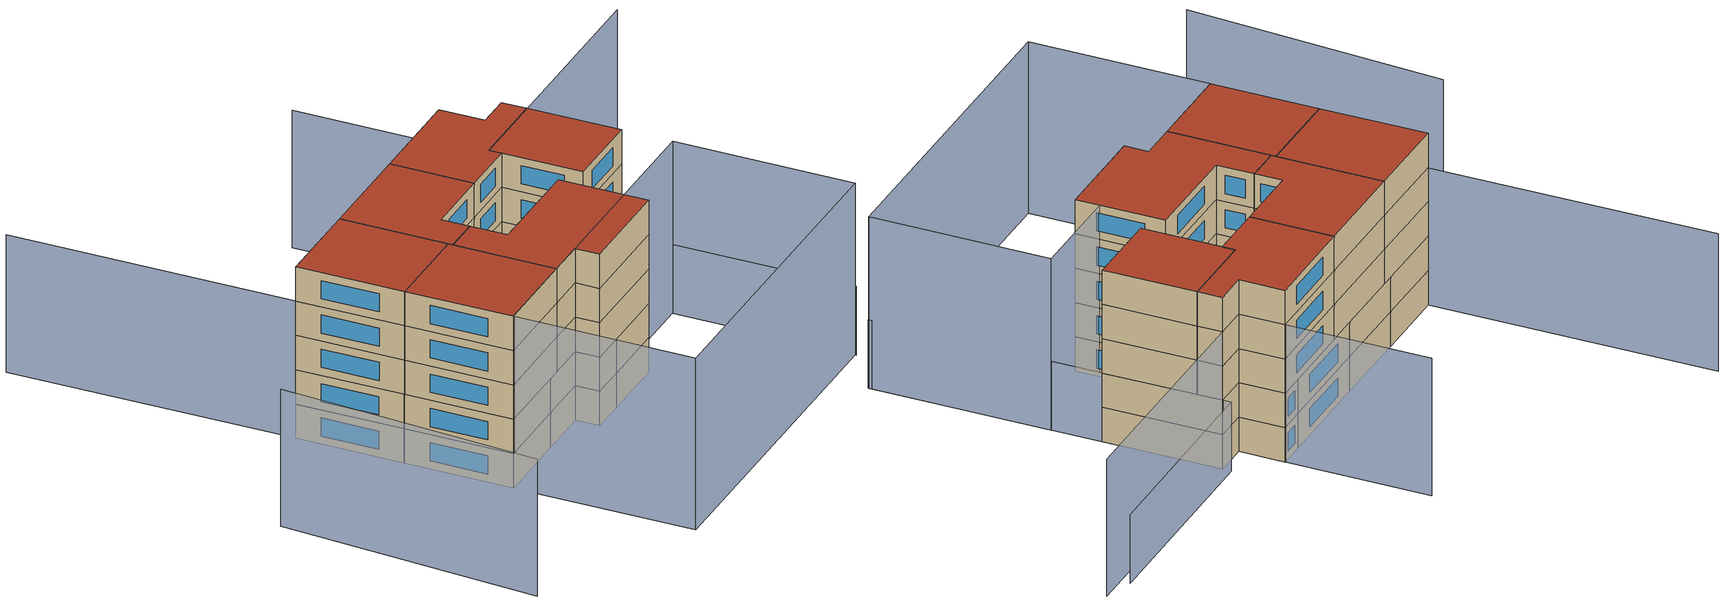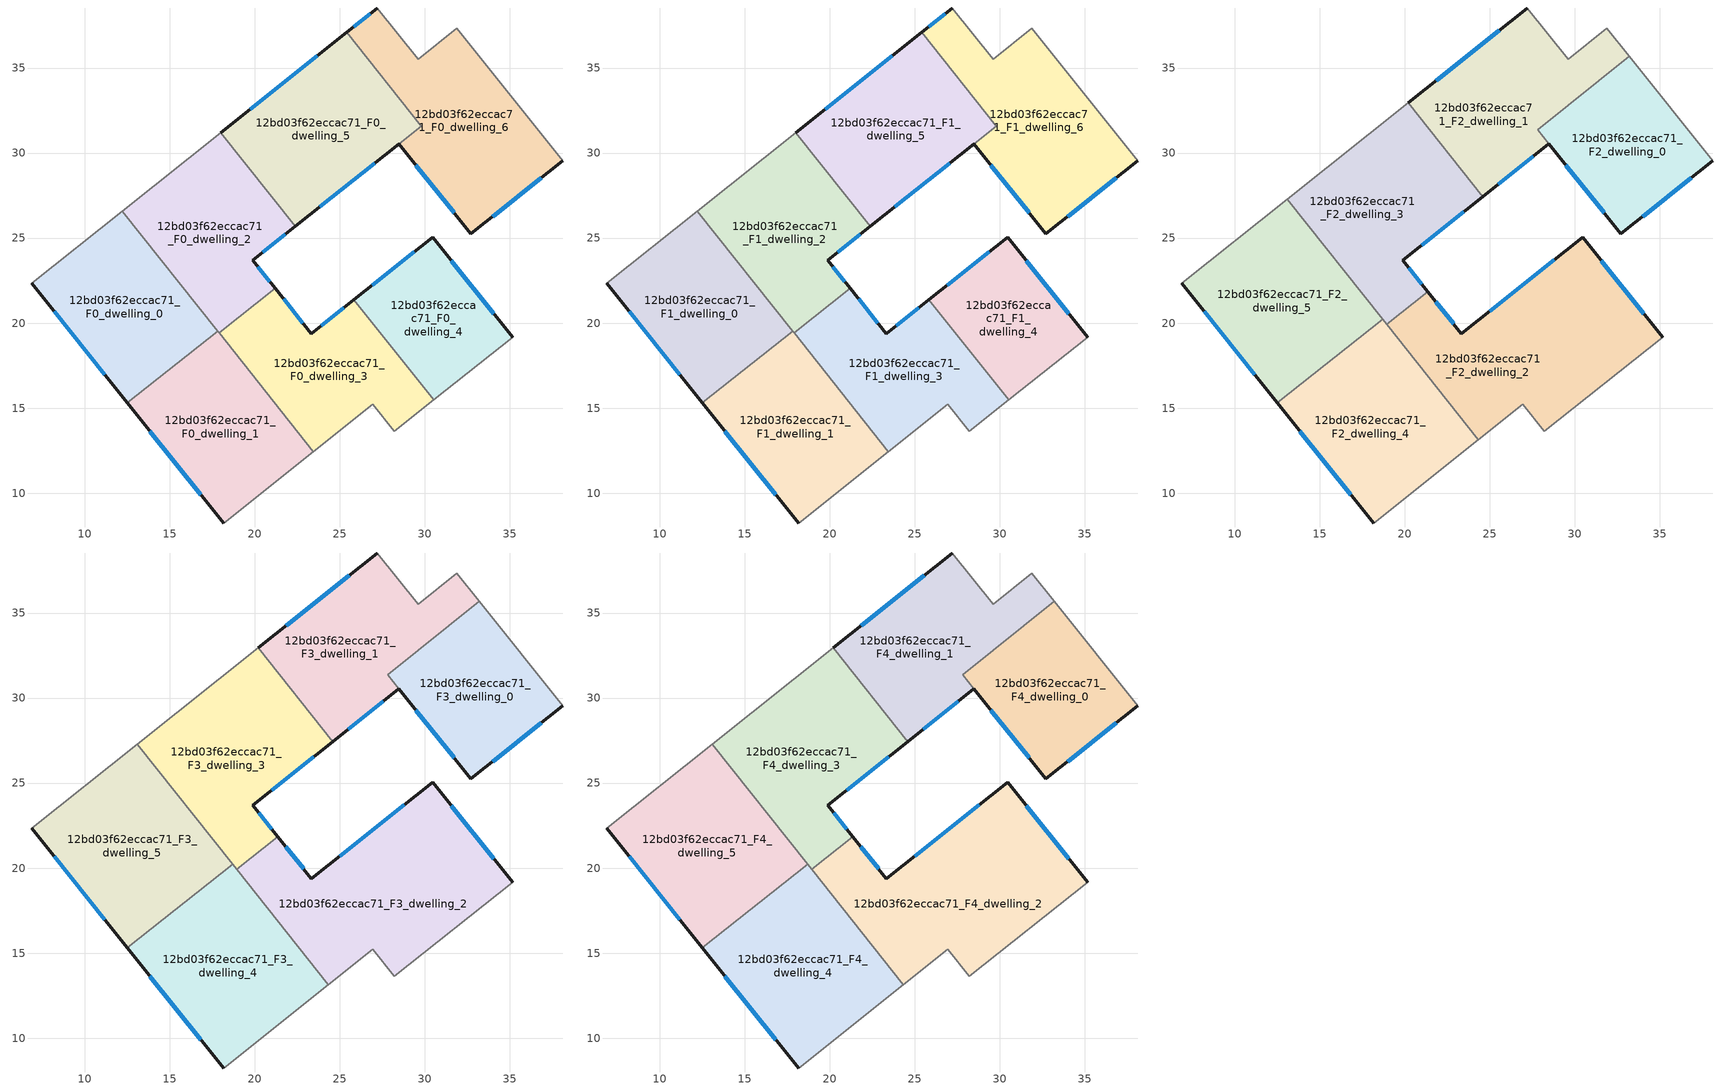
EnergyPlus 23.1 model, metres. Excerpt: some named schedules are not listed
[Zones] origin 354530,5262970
12bd03f62eccac71_F0_dwelling_0
 floor ground (EU_floor_Construction): 12.19,26.58 17.8,19.53 12.5,15.31 6.87,22.35 z0
 wall outside (EU_wall_Construction): 6.87,22.35 12.5,15.31 z0:3
 wall to 12bd03f62eccac71_F0_dwelling_1 (EU_wall_Construction): 12.5,15.31 17.8,19.53 z0:3
 wall adiabatic (EU_wall_Construction): 12.19,26.58 6.87,22.35 z0:3
 wall to 12bd03f62eccac71_F0_dwelling_2 (EU_wall_Construction): 17.8,19.53 12.19,26.58 z0:3
 window (EU_Window_Construction): 8.19,20.69 11.18,16.96 z0.7:2.3
12bd03f62eccac71_F0_dwelling_1
 floor ground (EU_floor_Construction): 17.8,19.53 23.44,12.45 18.16,8.24 12.5,15.31 z0
 wall outside (EU_wall_Construction): 12.5,15.31 18.16,8.24 z0:3
 wall adiabatic (EU_wall_Construction): 18.16,8.24 23.44,12.45 z0:3
 wall to 12bd03f62eccac71_F0_dwelling_3 (EU_wall_Construction): 23.44,12.45 17.89,19.42 z0:3
 wall to 12bd03f62eccac71_F0_dwelling_2 (EU_wall_Construction): 17.89,19.42 17.8,19.53 z0:3
 window (EU_Window_Construction): 13.83,13.65 16.83,9.9 z0.7:2.3
12bd03f62eccac71_F0_dwelling_2
 floor ground (EU_floor_Construction): 18,31.21 22.39,25.69 19.88,23.69 21.19,22.05 17.89,19.42 12.19,26.58 z0
 wall outside (EU_wall_Construction): 21.19,22.05 19.88,23.69 22.39,25.69 z0:3
 wall to 12bd03f62eccac71_F0_dwelling_3 (EU_wall_Construction): 17.89,19.42 21.19,22.05 z0:3
 wall adiabatic (EU_wall_Construction): 18,31.21 12.19,26.58 z0:3
 wall to 12bd03f62eccac71_F0_dwelling_5 (EU_wall_Construction): 22.39,25.69 18,31.21 z0:3
 window (EU_Window_Construction): 20.47,24.16 21.8,25.22 / 20.88,22.43 20.18,23.31 z0.7:2.3
12bd03f62eccac71_F0_dwelling_3
 floor ground (EU_floor_Construction): 25.83,21.37 30.52,15.48 28.21,13.64 26.94,15.23 23.44,12.45 17.89,19.42 21.19,22.05 23.33,19.38 z0
 wall outside (EU_wall_Construction): 25.83,21.37 23.33,19.38 21.19,22.05 z0:3
 wall to 12bd03f62eccac71_F0_dwelling_4 (EU_wall_Construction): 30.52,15.48 25.83,21.37 z0:3
 wall adiabatic (EU_wall_Construction): 23.44,12.45 26.94,15.23 28.21,13.64 30.52,15.48 z0:3
 window (EU_Window_Construction): 22.82,20.01 21.69,21.42 / 25.24,20.9 23.91,19.85 z0.7:2.3
12bd03f62eccac71_F0_dwelling_4
 floor ground (EU_floor_Construction): 30.46,25.05 35.16,19.17 30.52,15.48 25.83,21.37 z0
 wall outside (EU_wall_Construction): 35.16,19.17 30.46,25.05 25.83,21.37 z0:3
 wall adiabatic (EU_wall_Construction): 30.52,15.48 35.16,19.17 z0:3
 window (EU_Window_Construction): 29.37,24.19 26.92,22.24 / 34.05,20.56 31.56,23.67 z0.7:2.3
12bd03f62eccac71_F0_dwelling_5
 floor ground (EU_floor_Construction): 25.39,37.09 29.78,31.58 22.39,25.69 18,31.21 z0
 wall outside (EU_wall_Construction): 25.39,37.09 18,31.21 / 22.39,25.69 28.48,30.54 z0:3
 wall to 12bd03f62eccac71_F0_dwelling_6 (EU_wall_Construction): 28.48,30.54 29.78,31.58 25.39,37.09 z0:3
 window (EU_Window_Construction): 23.66,35.71 19.73,32.59 / 23.82,26.83 27.05,29.4 z0.7:2.3
12bd03f62eccac71_F0_dwelling_6
 floor ground (EU_floor_Construction): 31.89,37.34 38.12,29.55 32.71,25.25 28.48,30.54 29.78,31.58 25.39,37.09 27.2,38.53 29.6,35.53 z0
 wall outside (EU_wall_Construction): 27.2,38.53 25.39,37.09 / 28.48,30.54 32.71,25.25 38.12,29.55 z0:3
 wall adiabatic (EU_wall_Construction): 38.12,29.55 31.89,37.34 29.6,35.53 27.2,38.53 z0:3
 window (EU_Window_Construction): 26.77,38.2 25.82,37.43 / 33.98,26.26 36.85,28.54 / 29.47,29.3 31.72,26.49 z0.7:2.3
12bd03f62eccac71_F1_dwelling_0
 floor to 12bd03f62eccac71_F0_dwelling_0 (EU_floor_Construction): 12.19,26.58 17.8,19.53 12.5,15.31 6.87,22.35 z3
 wall outside (EU_wall_Construction): 6.87,22.35 12.5,15.31 z3:6
 wall to 12bd03f62eccac71_F1_dwelling_1 (EU_wall_Construction): 12.5,15.31 17.8,19.53 z3:6
 wall adiabatic (EU_wall_Construction): 12.19,26.58 6.87,22.35 z3:6
 wall to 12bd03f62eccac71_F1_dwelling_2 (EU_wall_Construction): 17.8,19.53 12.19,26.58 z3:6
 window (EU_Window_Construction): 8.19,20.69 11.18,16.96 z3.7:5.3
 ceiling adiabatic (EU_roof_Construction): 17.8,19.53 12.19,26.58 6.87,22.35 12.5,15.31 z6
12bd03f62eccac71_F1_dwelling_1
 floor to 12bd03f62eccac71_F0_dwelling_1 (EU_floor_Construction): 17.8,19.53 23.44,12.45 18.16,8.24 12.5,15.31 z3
 wall outside (EU_wall_Construction): 12.5,15.31 18.16,8.24 z3:6
 wall adiabatic (EU_wall_Construction): 18.16,8.24 23.44,12.45 z3:6
 wall to 12bd03f62eccac71_F1_dwelling_3 (EU_wall_Construction): 23.44,12.45 17.89,19.42 z3:6
 wall to 12bd03f62eccac71_F1_dwelling_2 (EU_wall_Construction): 17.89,19.42 17.8,19.53 z3:6
 window (EU_Window_Construction): 13.83,13.65 16.83,9.9 z3.7:5.3
12bd03f62eccac71_F1_dwelling_2
 floor to 12bd03f62eccac71_F0_dwelling_2 (EU_floor_Construction): 18,31.21 22.39,25.69 19.88,23.69 21.19,22.05 17.89,19.42 12.19,26.58 z3
 wall outside (EU_wall_Construction): 21.19,22.05 19.88,23.69 22.39,25.69 z3:6
 wall to 12bd03f62eccac71_F1_dwelling_3 (EU_wall_Construction): 17.89,19.42 21.19,22.05 z3:6
 wall adiabatic (EU_wall_Construction): 18,31.21 12.19,26.58 z3:6
 wall to 12bd03f62eccac71_F1_dwelling_5 (EU_wall_Construction): 22.39,25.69 18,31.21 z3:6
 window (EU_Window_Construction): 20.47,24.16 21.8,25.22 / 20.88,22.43 20.18,23.31 z3.7:5.3
 ceiling adiabatic (EU_roof_Construction): 17.89,19.42 17.81,19.53 18.69,20.23 13.07,27.29 12.19,26.58 z6
12bd03f62eccac71_F1_dwelling_3
 floor to 12bd03f62eccac71_F0_dwelling_3 (EU_floor_Construction): 25.83,21.37 30.52,15.48 28.21,13.64 26.94,15.23 23.44,12.45 17.89,19.42 21.19,22.05 23.33,19.38 z3
 wall outside (EU_wall_Construction): 25.83,21.37 23.33,19.38 21.19,22.05 z3:6
 wall to 12bd03f62eccac71_F1_dwelling_4 (EU_wall_Construction): 30.52,15.48 25.83,21.37 z3:6
 wall adiabatic (EU_wall_Construction): 23.44,12.45 26.94,15.23 28.21,13.64 30.52,15.48 z3:6
 window (EU_Window_Construction): 22.82,20.01 21.69,21.42 / 25.24,20.9 23.91,19.85 z3.7:5.3
12bd03f62eccac71_F1_dwelling_4
 floor to 12bd03f62eccac71_F0_dwelling_4 (EU_floor_Construction): 30.46,25.05 35.16,19.17 30.52,15.48 25.83,21.37 z3
 wall outside (EU_wall_Construction): 35.16,19.17 30.46,25.05 25.83,21.37 z3:6
 wall adiabatic (EU_wall_Construction): 30.52,15.48 35.16,19.17 z3:6
 window (EU_Window_Construction): 29.37,24.19 26.92,22.24 / 34.05,20.56 31.56,23.67 z3.7:5.3
12bd03f62eccac71_F1_dwelling_5
 floor to 12bd03f62eccac71_F0_dwelling_5 (EU_floor_Construction): 25.39,37.09 29.78,31.58 22.39,25.69 18,31.21 z3
 wall outside (EU_wall_Construction): 25.39,37.09 18,31.21 / 22.39,25.69 28.48,30.54 z3:6
 wall to 12bd03f62eccac71_F1_dwelling_6 (EU_wall_Construction): 28.48,30.54 29.78,31.58 25.39,37.09 z3:6
 window (EU_Window_Construction): 23.66,35.71 19.73,32.59 / 23.82,26.83 27.05,29.4 z3.7:5.3
12bd03f62eccac71_F1_dwelling_6
 floor to 12bd03f62eccac71_F0_dwelling_6 (EU_floor_Construction): 31.89,37.34 38.12,29.55 32.71,25.25 28.48,30.54 29.78,31.58 25.39,37.09 27.2,38.53 29.6,35.53 z3
 wall outside (EU_wall_Construction): 27.2,38.53 25.39,37.09 / 28.48,30.54 32.71,25.25 38.12,29.55 z3:6
 wall adiabatic (EU_wall_Construction): 38.12,29.55 31.89,37.34 29.6,35.53 27.2,38.53 z3:6
 window (EU_Window_Construction): 26.77,38.2 25.82,37.43 / 33.98,26.26 36.85,28.54 / 29.47,29.3 31.72,26.49 z3.7:5.3
12bd03f62eccac71_F2_dwelling_0
 floor to 12bd03f62eccac71_F1_dwelling_6 (EU_floor_Construction): 33.21,35.69 38.12,29.55 32.71,25.25 28.48,30.54 29.78,31.58 29.11,32.43 z6
 floor to 12bd03f62eccac71_F1_dwelling_5 (EU_floor_Construction): 29.11,32.43 29.78,31.58 28.48,30.54 27.8,31.38 z6
 wall outside (EU_wall_Construction): 28.48,30.54 32.71,25.25 38.12,29.55 z6:9
 wall adiabatic (EU_wall_Construction): 38.12,29.55 33.21,35.69 z6:9
 wall to 12bd03f62eccac71_F2_dwelling_1 (EU_wall_Construction): 27.8,31.38 28.48,30.54 / 33.21,35.69 27.8,31.39 z6:9
 window (EU_Window_Construction): 33.98,26.26 36.85,28.54 / 29.47,29.3 31.72,26.49 z6.7:8.3
12bd03f62eccac71_F2_dwelling_1
 floor to 12bd03f62eccac71_F1_dwelling_5 (EU_floor_Construction): 25.39,37.09 29.11,32.43 27.8,31.38 28.48,30.54 24.58,27.44 20.19,32.95 z6
 floor to 12bd03f62eccac71_F1_dwelling_6 (EU_floor_Construction): 31.89,37.34 33.21,35.69 29.11,32.43 25.39,37.09 27.2,38.53 29.6,35.53 z6
 wall outside (EU_wall_Construction): 27.2,38.53 20.19,32.95 / 24.58,27.44 28.48,30.54 z6:9
 wall to 12bd03f62eccac71_F2_dwelling_3 (EU_wall_Construction): 20.19,32.95 24.58,27.44 z6:9
 wall adiabatic (EU_wall_Construction): 33.21,35.69 31.89,37.34 29.6,35.53 27.2,38.53 z6:9
 window (EU_Window_Construction): 25.55,37.22 21.84,34.26 / 25.5,28.17 27.56,29.81 z6.7:8.3
12bd03f62eccac71_F2_dwelling_2
 floor to 12bd03f62eccac71_F1_dwelling_3 (EU_floor_Construction): 25.83,21.37 30.52,15.48 28.21,13.64 26.94,15.23 24.32,13.15 18.94,19.92 21.35,21.84 23.33,19.38 z6
 floor to 12bd03f62eccac71_F1_dwelling_4 (EU_floor_Construction): 30.46,25.05 35.16,19.17 30.52,15.48 25.83,21.37 z6
 wall outside (EU_wall_Construction): 35.16,19.17 30.46,25.05 23.33,19.38 21.35,21.84 z6:9
 wall adiabatic (EU_wall_Construction): 24.32,13.15 26.94,15.23 28.21,13.64 35.16,19.17 z6:9
 wall to 12bd03f62eccac71_F2_dwelling_3 (EU_wall_Construction): 21.35,21.84 18.94,19.92 z6:9
 wall to 12bd03f62eccac71_F2_dwelling_4 (EU_wall_Construction): 18.94,19.92 24.32,13.15 z6:9
 window (EU_Window_Construction): 22.86,19.96 21.82,21.26 / 28.78,23.72 25,20.71 / 34.05,20.56 31.56,23.67 z6.7:8.3
12bd03f62eccac71_F2_dwelling_3
 floor to 12bd03f62eccac71_F1_dwelling_2 (EU_floor_Construction): 18,31.21 22.39,25.69 19.88,23.69 21.19,22.05 18.78,20.12 13.07,27.29 z6
 floor to 12bd03f62eccac71_F1_dwelling_3 (EU_floor_Construction): 21.19,22.05 21.35,21.84 18.94,19.92 18.78,20.12 z6
 floor to 12bd03f62eccac71_F1_dwelling_5 (EU_floor_Construction): 20.19,32.95 24.58,27.44 22.39,25.69 18,31.21 z6
 wall outside (EU_wall_Construction): 21.35,21.84 19.88,23.69 24.58,27.44 z6:9
 wall adiabatic (EU_wall_Construction): 20.19,32.95 13.07,27.29 z6:9
 wall to 12bd03f62eccac71_F2_dwelling_5 (EU_wall_Construction): 13.07,27.29 18.69,20.23 z6:9
 wall to 12bd03f62eccac71_F2_dwelling_4 (EU_wall_Construction): 18.69,20.23 18.94,19.92 z6:9
 window (EU_Window_Construction): 20.98,24.57 23.48,26.56 / 21.01,22.28 20.22,23.26 z6.7:8.3
12bd03f62eccac71_F2_dwelling_4
 floor to 12bd03f62eccac71_F1_dwelling_1 (EU_floor_Construction): 17.81,19.53 23.44,12.45 18.16,8.24 12.5,15.31 z6
 floor to 12bd03f62eccac71_F1_dwelling_3 (EU_floor_Construction): 18.78,20.12 24.32,13.15 23.44,12.45 17.89,19.42 z6
 floor to 12bd03f62eccac71_F1_dwelling_2 (EU_floor_Construction): 18.69,20.23 18.78,20.12 17.89,19.42 17.81,19.53 z6
 wall outside (EU_wall_Construction): 12.5,15.31 18.16,8.24 z6:9
 wall to 12bd03f62eccac71_F2_dwelling_5 (EU_wall_Construction): 18.69,20.23 12.5,15.31 z6:9
 wall adiabatic (EU_wall_Construction): 18.16,8.24 24.32,13.15 z6:9
 window (EU_Window_Construction): 13.83,13.65 16.83,9.9 z6.7:8.3
12bd03f62eccac71_F2_dwelling_5
 floor adiabatic (EU_floor_Construction): 13.07,27.29 18.69,20.23 12.5,15.31 6.87,22.35 z6
 wall outside (EU_wall_Construction): 6.87,22.35 12.5,15.31 z6:9
 wall adiabatic (EU_wall_Construction): 13.07,27.29 6.87,22.35 z6:9
 window (EU_Window_Construction): 8.19,20.69 11.18,16.96 z6.7:8.3
12bd03f62eccac71_F3_dwelling_0
 floor to 12bd03f62eccac71_F2_dwelling_0 (EU_floor_Construction): 33.21,35.69 38.12,29.55 32.71,25.25 27.8,31.39 z9
 wall outside (EU_wall_Construction): 28.48,30.54 32.71,25.25 38.12,29.55 z9:12
 wall adiabatic (EU_wall_Construction): 38.12,29.55 33.21,35.69 z9:12
 wall to 12bd03f62eccac71_F3_dwelling_1 (EU_wall_Construction): 27.8,31.38 28.48,30.54 / 33.21,35.69 27.8,31.39 z9:12
 window (EU_Window_Construction): 33.98,26.26 36.85,28.54 / 29.47,29.3 31.72,26.49 z9.7:11.3
12bd03f62eccac71_F3_dwelling_1
 floor to 12bd03f62eccac71_F2_dwelling_1 (EU_floor_Construction): 31.89,37.34 33.21,35.69 27.8,31.38 28.48,30.54 24.58,27.44 20.19,32.95 27.2,38.53 29.6,35.53 z9
 wall outside (EU_wall_Construction): 27.2,38.53 20.19,32.95 / 24.58,27.44 28.48,30.54 z9:12
 wall to 12bd03f62eccac71_F3_dwelling_3 (EU_wall_Construction): 20.19,32.95 24.58,27.44 z9:12
 wall adiabatic (EU_wall_Construction): 33.21,35.69 31.89,37.34 29.6,35.53 27.2,38.53 z9:12
 window (EU_Window_Construction): 25.55,37.22 21.84,34.26 / 25.5,28.17 27.56,29.81 z9.7:11.3
12bd03f62eccac71_F3_dwelling_2
 floor to 12bd03f62eccac71_F2_dwelling_2 (EU_floor_Construction): 30.46,25.05 35.16,19.17 28.21,13.64 26.94,15.23 24.32,13.15 18.94,19.92 21.35,21.84 23.33,19.38 z9
 wall outside (EU_wall_Construction): 35.16,19.17 30.46,25.05 23.33,19.38 21.35,21.84 z9:12
 wall adiabatic (EU_wall_Construction): 24.32,13.15 26.94,15.23 28.21,13.64 35.16,19.17 z9:12
 wall to 12bd03f62eccac71_F3_dwelling_3 (EU_wall_Construction): 21.35,21.84 18.94,19.92 z9:12
 wall to 12bd03f62eccac71_F3_dwelling_4 (EU_wall_Construction): 18.94,19.92 24.32,13.15 z9:12
 window (EU_Window_Construction): 22.86,19.96 21.82,21.26 / 28.78,23.72 25,20.71 / 34.05,20.56 31.56,23.67 z9.7:11.3
12bd03f62eccac71_F3_dwelling_3
 floor to 12bd03f62eccac71_F2_dwelling_3 (EU_floor_Construction): 20.19,32.95 24.58,27.44 19.88,23.69 21.35,21.84 18.94,19.92 13.07,27.29 z9
 wall outside (EU_wall_Construction): 21.35,21.84 19.88,23.69 24.58,27.44 z9:12
 wall adiabatic (EU_wall_Construction): 20.19,32.95 13.07,27.29 z9:12
 wall to 12bd03f62eccac71_F3_dwelling_5 (EU_wall_Construction): 13.07,27.29 18.69,20.23 z9:12
 wall to 12bd03f62eccac71_F3_dwelling_4 (EU_wall_Construction): 18.69,20.23 18.94,19.92 z9:12
 window (EU_Window_Construction): 20.98,24.57 23.48,26.56 / 21.01,22.28 20.22,23.26 z9.7:11.3
12bd03f62eccac71_F3_dwelling_4
 floor to 12bd03f62eccac71_F2_dwelling_4 (EU_floor_Construction): 18.69,20.23 24.32,13.15 18.16,8.24 12.5,15.31 z9
 wall outside (EU_wall_Construction): 12.5,15.31 18.16,8.24 z9:12
 wall to 12bd03f62eccac71_F3_dwelling_5 (EU_wall_Construction): 18.69,20.23 12.5,15.31 z9:12
 wall adiabatic (EU_wall_Construction): 18.16,8.24 24.32,13.15 z9:12
 window (EU_Window_Construction): 13.83,13.65 16.83,9.9 z9.7:11.3
12bd03f62eccac71_F3_dwelling_5
 floor to 12bd03f62eccac71_F2_dwelling_5 (EU_floor_Construction): 13.07,27.29 18.69,20.23 12.5,15.31 6.87,22.35 z9
 wall outside (EU_wall_Construction): 6.87,22.35 12.5,15.31 z9:12
 wall adiabatic (EU_wall_Construction): 13.07,27.29 6.87,22.35 z9:12
 window (EU_Window_Construction): 8.19,20.69 11.18,16.96 z9.7:11.3
12bd03f62eccac71_F4_dwelling_0
 floor to 12bd03f62eccac71_F3_dwelling_0 (EU_floor_Construction): 33.21,35.69 38.12,29.55 32.71,25.25 27.8,31.39 z12
 wall outside (EU_wall_Construction): 28.48,30.54 32.71,25.25 38.12,29.55 z12:15
 wall adiabatic (EU_wall_Construction): 38.12,29.55 33.21,35.69 z12:15
 wall to 12bd03f62eccac71_F4_dwelling_1 (EU_wall_Construction): 27.8,31.38 28.48,30.54 / 33.21,35.69 27.8,31.39 z12:15
 window (EU_Window_Construction): 33.98,26.26 36.85,28.54 / 29.47,29.3 31.72,26.49 z12.7:14.3
 roof outside (EU_roof_Construction): 38.12,29.55 33.21,35.69 27.8,31.39 32.71,25.25 z15
12bd03f62eccac71_F4_dwelling_1
 floor to 12bd03f62eccac71_F3_dwelling_1 (EU_floor_Construction): 31.89,37.34 33.21,35.69 27.8,31.38 28.48,30.54 24.58,27.44 20.19,32.95 27.2,38.53 29.6,35.53 z12
 wall outside (EU_wall_Construction): 27.2,38.53 20.19,32.95 / 24.58,27.44 28.48,30.54 z12:15
 wall to 12bd03f62eccac71_F4_dwelling_3 (EU_wall_Construction): 20.19,32.95 24.58,27.44 z12:15
 wall adiabatic (EU_wall_Construction): 33.21,35.69 31.89,37.34 29.6,35.53 27.2,38.53 z12:15
 window (EU_Window_Construction): 25.55,37.22 21.84,34.26 / 25.5,28.17 27.56,29.81 z12.7:14.3
 roof outside (EU_roof_Construction): 28.48,30.54 27.8,31.38 33.21,35.69 31.89,37.34 29.6,35.53 27.2,38.53 20.19,32.95 24.58,27.44 z15
12bd03f62eccac71_F4_dwelling_2
 floor to 12bd03f62eccac71_F3_dwelling_2 (EU_floor_Construction): 30.46,25.05 35.16,19.17 28.21,13.64 26.94,15.23 24.32,13.15 18.94,19.92 21.35,21.84 23.33,19.38 z12
 wall outside (EU_wall_Construction): 35.16,19.17 30.46,25.05 23.33,19.38 21.35,21.84 z12:15
 wall adiabatic (EU_wall_Construction): 24.32,13.15 26.94,15.23 28.21,13.64 35.16,19.17 z12:15
 wall to 12bd03f62eccac71_F4_dwelling_3 (EU_wall_Construction): 21.35,21.84 18.94,19.92 z12:15
 wall to 12bd03f62eccac71_F4_dwelling_4 (EU_wall_Construction): 18.94,19.92 24.32,13.15 z12:15
 window (EU_Window_Construction): 22.86,19.96 21.82,21.26 / 28.78,23.72 25,20.71 / 34.05,20.56 31.56,23.67 z12.7:14.3
 roof outside (EU_roof_Construction): 35.16,19.17 30.46,25.05 23.33,19.38 21.35,21.84 18.94,19.92 24.32,13.15 26.94,15.23 28.21,13.64 z15
12bd03f62eccac71_F4_dwelling_3
 floor to 12bd03f62eccac71_F3_dwelling_3 (EU_floor_Construction): 20.19,32.95 24.58,27.44 19.88,23.69 21.35,21.84 18.94,19.92 13.07,27.29 z12
 wall outside (EU_wall_Construction): 21.35,21.84 19.88,23.69 24.58,27.44 z12:15
 wall adiabatic (EU_wall_Construction): 20.19,32.95 13.07,27.29 z12:15
 wall to 12bd03f62eccac71_F4_dwelling_5 (EU_wall_Construction): 13.07,27.29 18.69,20.23 z12:15
 wall to 12bd03f62eccac71_F4_dwelling_4 (EU_wall_Construction): 18.69,20.23 18.94,19.92 z12:15
 window (EU_Window_Construction): 20.98,24.57 23.48,26.56 / 21.01,22.28 20.22,23.26 z12.7:14.3
 roof outside (EU_roof_Construction): 21.35,21.84 19.88,23.69 24.58,27.44 20.19,32.95 13.07,27.29 18.94,19.92 z15
12bd03f62eccac71_F4_dwelling_4
 floor to 12bd03f62eccac71_F3_dwelling_4 (EU_floor_Construction): 18.69,20.23 24.32,13.15 18.16,8.24 12.5,15.31 z12
 wall outside (EU_wall_Construction): 12.5,15.31 18.16,8.24 z12:15
 wall to 12bd03f62eccac71_F4_dwelling_5 (EU_wall_Construction): 18.69,20.23 12.5,15.31 z12:15
 wall adiabatic (EU_wall_Construction): 18.16,8.24 24.32,13.15 z12:15
 window (EU_Window_Construction): 13.83,13.65 16.83,9.9 z12.7:14.3
 roof outside (EU_roof_Construction): 24.32,13.15 18.69,20.23 12.5,15.31 18.16,8.24 z15
12bd03f62eccac71_F4_dwelling_5
 floor to 12bd03f62eccac71_F3_dwelling_5 (EU_floor_Construction): 13.07,27.29 18.69,20.23 12.5,15.31 6.87,22.35 z12
 wall outside (EU_wall_Construction): 6.87,22.35 12.5,15.31 z12:15
 wall adiabatic (EU_wall_Construction): 13.07,27.29 6.87,22.35 z12:15
 window (EU_Window_Construction): 8.19,20.69 11.18,16.96 z12.7:14.3
 roof outside (EU_roof_Construction): 18.69,20.23 13.07,27.29 6.87,22.35 12.5,15.31 z15
shading: -0.15,11.07 12.39,-7.08 / 23.67,35.72 6.91,22.3 / 6.91,22.3 -8.17,41.14 / 48.33,50.44 29.58,35.5 / 29.58,35.5 19.6,48.03 z0:12; 50.25,14.41 27.6,-3.62 / 27.6,-3.62 18.16,8.24 / 18.16,8.24 40.81,26.27 / 40.81,26.27 50.25,14.41 z0:15; 50.29,14.37 31.44,37.9 / 31.44,37.9 45.88,49.46 z0:6
[Building]
EU S2 Campaign: North Axis=0; Terrain=City; Solar Distribution=FullExterior
[Site:Location]
Budapest.Ferenc.Liszt.Intl.AP: Latitude=47.437; Longitude=19.256; Time Zone=1; Elevation=185
[SizingPeriod:WeatherFileDays]
AnnualSizingPeriod: Begin Month=1; Begin Day of Month=1; End Month=12; End Day of Month=31; Day of Week for Start Day=Monday; Use Weather File Daylight Saving Period=No; Use Weather File Rain and Snow Indicators=No
[MATERIAL]
EU_InternalMass_Material: Roughness=MediumRough; Thickness=0.1; Conductivity=1; Density=1800; Specific Heat=900; Thermal Absorptance=0.9; Solar Absorptance=0.7; Visible Absorptance=0.7
[MATERIAL:NOMASS] Roughness=MediumRough; Thermal Absorptance=0.9; Solar Absorptance=0.7; Visible Absorptance=0.7
Name | Thermal Resistance
EU_wall_NoMass | 0.832559
EU_roof_NoMass | 1.39638
EU_floor_NoMass | 0.872794
[WINDOWMATERIAL:SIMPLEGLAZINGSYSTEM]
EU_Window_SimpleGlazing: UFactor=2.79869; Solar Heat Gain Coefficient=0.75; Visible Transmittance=0.75
[CONSTRUCTION]
EU_wall_Construction: EU_wall_NoMass
EU_roof_Construction: EU_roof_NoMass
EU_floor_Construction: EU_floor_NoMass
EU_Window_Construction: EU_Window_SimpleGlazing
EU_InternalMass_Construction: EU_InternalMass_Material
[ZONE] Type=1; Multiplier=1; Ceiling Height=autocalculate; Floor Area=autocalculate; Part of Total Floor Area=Yes
Name | Volume
12bd03f62eccac71_F0_dwelling_0; 12bd03f62eccac71_F1_dwelling_0 | 183.667
12bd03f62eccac71_F2_dwelling_0 | 162.885
12bd03f62eccac71_F3_dwelling_0; 12bd03f62eccac71_F4_dwelling_0 | 162.825
12bd03f62eccac71_F0_dwelling_1; 12bd03f62eccac71_F1_dwelling_1 | 183.672
12bd03f62eccac71_F2_dwelling_1; 12bd03f62eccac71_F3_dwelling_1; 12bd03f62eccac71_F4_dwelling_1 | 195.203
12bd03f62eccac71_F0_dwelling_2; 12bd03f62eccac71_F1_dwelling_2 | 183.706
12bd03f62eccac71_F2_dwelling_2; 12bd03f62eccac71_F3_dwelling_2; 12bd03f62eccac71_F4_dwelling_2 | 284.783
12bd03f62eccac71_F0_dwelling_3; 12bd03f62eccac71_F1_dwelling_3 | 183.704
12bd03f62eccac71_F2_dwelling_3; 12bd03f62eccac71_F3_dwelling_3; 12bd03f62eccac71_F4_dwelling_3 | 214.322
12bd03f62eccac71_F0_dwelling_4; 12bd03f62eccac71_F1_dwelling_4 | 133.706
12bd03f62eccac71_F2_dwelling_4; 12bd03f62eccac71_F3_dwelling_4; 12bd03f62eccac71_F4_dwelling_4 | 214.302
12bd03f62eccac71_F0_dwelling_5; 12bd03f62eccac71_F1_dwelling_5 | 199.844
12bd03f62eccac71_F2_dwelling_5; 12bd03f62eccac71_F3_dwelling_5; 12bd03f62eccac71_F4_dwelling_5 | 214.268
12bd03f62eccac71_F0_dwelling_6; 12bd03f62eccac71_F1_dwelling_6 | 217.422
[INTERNALMASS] Construction=EU_InternalMass_Construction
Name | Zone or ZoneList | Surface Area
12bd03f62eccac71_F0_dwelling_0_EU_InternalMass | 12bd03f62eccac71_F0_dwelling_0 | 61.2209
12bd03f62eccac71_F0_dwelling_1_EU_InternalMass | 12bd03f62eccac71_F0_dwelling_1 | 61.2238
12bd03f62eccac71_F0_dwelling_2_EU_InternalMass | 12bd03f62eccac71_F0_dwelling_2 | 61.2351
12bd03f62eccac71_F0_dwelling_3_EU_InternalMass | 12bd03f62eccac71_F0_dwelling_3 | 61.2347
12bd03f62eccac71_F0_dwelling_4_EU_InternalMass | 12bd03f62eccac71_F0_dwelling_4 | 44.5692
12bd03f62eccac71_F0_dwelling_5_EU_InternalMass | 12bd03f62eccac71_F0_dwelling_5 | 66.631
12bd03f62eccac71_F0_dwelling_6_EU_InternalMass | 12bd03f62eccac71_F0_dwelling_6 | 72.4739
12bd03f62eccac71_F1_dwelling_0_EU_InternalMass | 12bd03f62eccac71_F1_dwelling_0 | 61.2209
12bd03f62eccac71_F1_dwelling_1_EU_InternalMass | 12bd03f62eccac71_F1_dwelling_1 | 61.2238
12bd03f62eccac71_F1_dwelling_2_EU_InternalMass | 12bd03f62eccac71_F1_dwelling_2 | 61.2351
12bd03f62eccac71_F1_dwelling_3_EU_InternalMass | 12bd03f62eccac71_F1_dwelling_3 | 61.2347
12bd03f62eccac71_F1_dwelling_4_EU_InternalMass | 12bd03f62eccac71_F1_dwelling_4 | 44.5692
12bd03f62eccac71_F1_dwelling_5_EU_InternalMass | 12bd03f62eccac71_F1_dwelling_5 | 66.631
12bd03f62eccac71_F1_dwelling_6_EU_InternalMass | 12bd03f62eccac71_F1_dwelling_6 | 72.4739
12bd03f62eccac71_F2_dwelling_0_EU_InternalMass | 12bd03f62eccac71_F2_dwelling_0 | 54.2961
12bd03f62eccac71_F2_dwelling_1_EU_InternalMass | 12bd03f62eccac71_F2_dwelling_1 | 65.0689
12bd03f62eccac71_F2_dwelling_2_EU_InternalMass | 12bd03f62eccac71_F2_dwelling_2 | 94.9251
12bd03f62eccac71_F2_dwelling_3_EU_InternalMass | 12bd03f62eccac71_F2_dwelling_3 | 71.4406
12bd03f62eccac71_F2_dwelling_4_EU_InternalMass | 12bd03f62eccac71_F2_dwelling_4 | 71.434
12bd03f62eccac71_F2_dwelling_5_EU_InternalMass | 12bd03f62eccac71_F2_dwelling_5 | 71.4225
12bd03f62eccac71_F3_dwelling_0_EU_InternalMass | 12bd03f62eccac71_F3_dwelling_0 | 54.2961
12bd03f62eccac71_F3_dwelling_1_EU_InternalMass | 12bd03f62eccac71_F3_dwelling_1 | 65.0689
12bd03f62eccac71_F3_dwelling_2_EU_InternalMass | 12bd03f62eccac71_F3_dwelling_2 | 94.9251
12bd03f62eccac71_F3_dwelling_3_EU_InternalMass | 12bd03f62eccac71_F3_dwelling_3 | 71.4406
12bd03f62eccac71_F3_dwelling_4_EU_InternalMass | 12bd03f62eccac71_F3_dwelling_4 | 71.434
12bd03f62eccac71_F3_dwelling_5_EU_InternalMass | 12bd03f62eccac71_F3_dwelling_5 | 71.4225
12bd03f62eccac71_F4_dwelling_0_EU_InternalMass | 12bd03f62eccac71_F4_dwelling_0 | 54.2961
12bd03f62eccac71_F4_dwelling_1_EU_InternalMass | 12bd03f62eccac71_F4_dwelling_1 | 65.0689
12bd03f62eccac71_F4_dwelling_2_EU_InternalMass | 12bd03f62eccac71_F4_dwelling_2 | 94.9251
12bd03f62eccac71_F4_dwelling_3_EU_InternalMass | 12bd03f62eccac71_F4_dwelling_3 | 71.4406
12bd03f62eccac71_F4_dwelling_4_EU_InternalMass | 12bd03f62eccac71_F4_dwelling_4 | 71.434
12bd03f62eccac71_F4_dwelling_5_EU_InternalMass | 12bd03f62eccac71_F4_dwelling_5 | 71.4225
[OTHEREQUIPMENT] Fuel Type=Electricity; Design Level Calculation Method=Watts/Area; Power per Zone Floor Area=1; Fraction Latent=0; Fraction Radiant=0; Fraction Lost=0; Carbon Dioxide Generation Rate=0; EndUse Subcategory=EU_Step8_InternalGains
Name | Zone or ZoneList or Space or SpaceList | Schedule
EU_Step8_InternalGain_12bd03f62eccac71_F0_dwelling_0_f000 | 12bd03f62eccac71_F0_dwelling_0 | EU_Step8_GainSchedule_12bd03f62eccac71_F0_dwelling_0_f000
EU_Step8_InternalGain_12bd03f62eccac71_F0_dwelling_1_f000 | 12bd03f62eccac71_F0_dwelling_1 | EU_Step8_GainSchedule_12bd03f62eccac71_F0_dwelling_1_f000
EU_Step8_InternalGain_12bd03f62eccac71_F0_dwelling_2_f000 | 12bd03f62eccac71_F0_dwelling_2 | EU_Step8_GainSchedule_12bd03f62eccac71_F0_dwelling_2_f000
EU_Step8_InternalGain_12bd03f62eccac71_F0_dwelling_3_f000 | 12bd03f62eccac71_F0_dwelling_3 | EU_Step8_GainSchedule_12bd03f62eccac71_F0_dwelling_3_f000
EU_Step8_InternalGain_12bd03f62eccac71_F0_dwelling_4_f000 | 12bd03f62eccac71_F0_dwelling_4 | EU_Step8_GainSchedule_12bd03f62eccac71_F0_dwelling_4_f000
EU_Step8_InternalGain_12bd03f62eccac71_F0_dwelling_5_f000 | 12bd03f62eccac71_F0_dwelling_5 | EU_Step8_GainSchedule_12bd03f62eccac71_F0_dwelling_5_f000
EU_Step8_InternalGain_12bd03f62eccac71_F0_dwelling_6_f000 | 12bd03f62eccac71_F0_dwelling_6 | EU_Step8_GainSchedule_12bd03f62eccac71_F0_dwelling_6_f000
EU_Step8_InternalGain_12bd03f62eccac71_F1_dwelling_0_f000 | 12bd03f62eccac71_F1_dwelling_0 | EU_Step8_GainSchedule_12bd03f62eccac71_F1_dwelling_0_f000
EU_Step8_InternalGain_12bd03f62eccac71_F1_dwelling_1_f000 | 12bd03f62eccac71_F1_dwelling_1 | EU_Step8_GainSchedule_12bd03f62eccac71_F1_dwelling_1_f000
EU_Step8_InternalGain_12bd03f62eccac71_F1_dwelling_2_f000 | 12bd03f62eccac71_F1_dwelling_2 | EU_Step8_GainSchedule_12bd03f62eccac71_F1_dwelling_2_f000
EU_Step8_InternalGain_12bd03f62eccac71_F1_dwelling_3_f000 | 12bd03f62eccac71_F1_dwelling_3 | EU_Step8_GainSchedule_12bd03f62eccac71_F1_dwelling_3_f000
EU_Step8_InternalGain_12bd03f62eccac71_F1_dwelling_4_f000 | 12bd03f62eccac71_F1_dwelling_4 | EU_Step8_GainSchedule_12bd03f62eccac71_F1_dwelling_4_f000
EU_Step8_InternalGain_12bd03f62eccac71_F1_dwelling_5_f000 | 12bd03f62eccac71_F1_dwelling_5 | EU_Step8_GainSchedule_12bd03f62eccac71_F1_dwelling_5_f000
EU_Step8_InternalGain_12bd03f62eccac71_F1_dwelling_6_f000 | 12bd03f62eccac71_F1_dwelling_6 | EU_Step8_GainSchedule_12bd03f62eccac71_F1_dwelling_6_f000
EU_Step8_InternalGain_12bd03f62eccac71_F2_dwelling_0_f000 | 12bd03f62eccac71_F2_dwelling_0 | EU_Step8_GainSchedule_12bd03f62eccac71_F2_dwelling_0_f000
EU_Step8_InternalGain_12bd03f62eccac71_F2_dwelling_1_f000 | 12bd03f62eccac71_F2_dwelling_1 | EU_Step8_GainSchedule_12bd03f62eccac71_F2_dwelling_1_f000
EU_Step8_InternalGain_12bd03f62eccac71_F2_dwelling_2_f000 | 12bd03f62eccac71_F2_dwelling_2 | EU_Step8_GainSchedule_12bd03f62eccac71_F2_dwelling_2_f000
EU_Step8_InternalGain_12bd03f62eccac71_F2_dwelling_3_f000 | 12bd03f62eccac71_F2_dwelling_3 | EU_Step8_GainSchedule_12bd03f62eccac71_F2_dwelling_3_f000
EU_Step8_InternalGain_12bd03f62eccac71_F2_dwelling_4_f000 | 12bd03f62eccac71_F2_dwelling_4 | EU_Step8_GainSchedule_12bd03f62eccac71_F2_dwelling_4_f000
EU_Step8_InternalGain_12bd03f62eccac71_F2_dwelling_5_f000 | 12bd03f62eccac71_F2_dwelling_5 | EU_Step8_GainSchedule_12bd03f62eccac71_F2_dwelling_5_f000
EU_Step8_InternalGain_12bd03f62eccac71_F3_dwelling_0_f000 | 12bd03f62eccac71_F3_dwelling_0 | EU_Step8_GainSchedule_12bd03f62eccac71_F3_dwelling_0_f000
EU_Step8_InternalGain_12bd03f62eccac71_F3_dwelling_1_f000 | 12bd03f62eccac71_F3_dwelling_1 | EU_Step8_GainSchedule_12bd03f62eccac71_F3_dwelling_1_f000
EU_Step8_InternalGain_12bd03f62eccac71_F3_dwelling_2_f000 | 12bd03f62eccac71_F3_dwelling_2 | EU_Step8_GainSchedule_12bd03f62eccac71_F3_dwelling_2_f000
EU_Step8_InternalGain_12bd03f62eccac71_F3_dwelling_3_f000 | 12bd03f62eccac71_F3_dwelling_3 | EU_Step8_GainSchedule_12bd03f62eccac71_F3_dwelling_3_f000
EU_Step8_InternalGain_12bd03f62eccac71_F3_dwelling_4_f000 | 12bd03f62eccac71_F3_dwelling_4 | EU_Step8_GainSchedule_12bd03f62eccac71_F3_dwelling_4_f000
EU_Step8_InternalGain_12bd03f62eccac71_F3_dwelling_5_f000 | 12bd03f62eccac71_F3_dwelling_5 | EU_Step8_GainSchedule_12bd03f62eccac71_F3_dwelling_5_f000
EU_Step8_InternalGain_12bd03f62eccac71_F4_dwelling_0_f000 | 12bd03f62eccac71_F4_dwelling_0 | EU_Step8_GainSchedule_12bd03f62eccac71_F4_dwelling_0_f000
EU_Step8_InternalGain_12bd03f62eccac71_F4_dwelling_1_f000 | 12bd03f62eccac71_F4_dwelling_1 | EU_Step8_GainSchedule_12bd03f62eccac71_F4_dwelling_1_f000
EU_Step8_InternalGain_12bd03f62eccac71_F4_dwelling_2_f000 | 12bd03f62eccac71_F4_dwelling_2 | EU_Step8_GainSchedule_12bd03f62eccac71_F4_dwelling_2_f000
EU_Step8_InternalGain_12bd03f62eccac71_F4_dwelling_3_f000 | 12bd03f62eccac71_F4_dwelling_3 | EU_Step8_GainSchedule_12bd03f62eccac71_F4_dwelling_3_f000
EU_Step8_InternalGain_12bd03f62eccac71_F4_dwelling_4_f000 | 12bd03f62eccac71_F4_dwelling_4 | EU_Step8_GainSchedule_12bd03f62eccac71_F4_dwelling_4_f000
EU_Step8_InternalGain_12bd03f62eccac71_F4_dwelling_5_f000 | 12bd03f62eccac71_F4_dwelling_5 | EU_Step8_GainSchedule_12bd03f62eccac71_F4_dwelling_5_f000
[ZONEVENTILATION:DESIGNFLOWRATE] Schedule=EU_AlwaysOn; Design Flow Rate Calculation Method=AirChanges/Hour; Air Changes per Hour=0.475469; Ventilation Type=Natural; Fan Pressure Rise=0; Fan Total Efficiency=1; Constant Term Coefficient=1; Temperature Term Coefficient=0; Velocity Term Coefficient=0; Velocity Squared Term Coefficient=0; Minimum Indoor Temperature=-100; Maximum Indoor Temperature=100; Delta Temperature=-100; Minimum Outdoor Temperature=-100; Maximum Outdoor Temperature=100; Maximum Wind Speed=40
Name | Zone or ZoneList or Space or SpaceList
EU_ConstantAir_12bd03f62eccac71_F0_dwelling_0 | 12bd03f62eccac71_F0_dwelling_0
EU_ConstantAir_12bd03f62eccac71_F0_dwelling_1 | 12bd03f62eccac71_F0_dwelling_1
EU_ConstantAir_12bd03f62eccac71_F0_dwelling_2 | 12bd03f62eccac71_F0_dwelling_2
EU_ConstantAir_12bd03f62eccac71_F0_dwelling_3 | 12bd03f62eccac71_F0_dwelling_3
EU_ConstantAir_12bd03f62eccac71_F0_dwelling_4 | 12bd03f62eccac71_F0_dwelling_4
EU_ConstantAir_12bd03f62eccac71_F0_dwelling_5 | 12bd03f62eccac71_F0_dwelling_5
EU_ConstantAir_12bd03f62eccac71_F0_dwelling_6 | 12bd03f62eccac71_F0_dwelling_6
EU_ConstantAir_12bd03f62eccac71_F1_dwelling_0 | 12bd03f62eccac71_F1_dwelling_0
EU_ConstantAir_12bd03f62eccac71_F1_dwelling_1 | 12bd03f62eccac71_F1_dwelling_1
EU_ConstantAir_12bd03f62eccac71_F1_dwelling_2 | 12bd03f62eccac71_F1_dwelling_2
EU_ConstantAir_12bd03f62eccac71_F1_dwelling_3 | 12bd03f62eccac71_F1_dwelling_3
EU_ConstantAir_12bd03f62eccac71_F1_dwelling_4 | 12bd03f62eccac71_F1_dwelling_4
EU_ConstantAir_12bd03f62eccac71_F1_dwelling_5 | 12bd03f62eccac71_F1_dwelling_5
EU_ConstantAir_12bd03f62eccac71_F1_dwelling_6 | 12bd03f62eccac71_F1_dwelling_6
EU_ConstantAir_12bd03f62eccac71_F2_dwelling_0 | 12bd03f62eccac71_F2_dwelling_0
EU_ConstantAir_12bd03f62eccac71_F2_dwelling_1 | 12bd03f62eccac71_F2_dwelling_1
EU_ConstantAir_12bd03f62eccac71_F2_dwelling_2 | 12bd03f62eccac71_F2_dwelling_2
EU_ConstantAir_12bd03f62eccac71_F2_dwelling_3 | 12bd03f62eccac71_F2_dwelling_3
EU_ConstantAir_12bd03f62eccac71_F2_dwelling_4 | 12bd03f62eccac71_F2_dwelling_4
EU_ConstantAir_12bd03f62eccac71_F2_dwelling_5 | 12bd03f62eccac71_F2_dwelling_5
EU_ConstantAir_12bd03f62eccac71_F3_dwelling_0 | 12bd03f62eccac71_F3_dwelling_0
EU_ConstantAir_12bd03f62eccac71_F3_dwelling_1 | 12bd03f62eccac71_F3_dwelling_1
EU_ConstantAir_12bd03f62eccac71_F3_dwelling_2 | 12bd03f62eccac71_F3_dwelling_2
EU_ConstantAir_12bd03f62eccac71_F3_dwelling_3 | 12bd03f62eccac71_F3_dwelling_3
EU_ConstantAir_12bd03f62eccac71_F3_dwelling_4 | 12bd03f62eccac71_F3_dwelling_4
EU_ConstantAir_12bd03f62eccac71_F3_dwelling_5 | 12bd03f62eccac71_F3_dwelling_5
EU_ConstantAir_12bd03f62eccac71_F4_dwelling_0 | 12bd03f62eccac71_F4_dwelling_0
EU_ConstantAir_12bd03f62eccac71_F4_dwelling_1 | 12bd03f62eccac71_F4_dwelling_1
EU_ConstantAir_12bd03f62eccac71_F4_dwelling_2 | 12bd03f62eccac71_F4_dwelling_2
EU_ConstantAir_12bd03f62eccac71_F4_dwelling_3 | 12bd03f62eccac71_F4_dwelling_3
EU_ConstantAir_12bd03f62eccac71_F4_dwelling_4 | 12bd03f62eccac71_F4_dwelling_4
EU_ConstantAir_12bd03f62eccac71_F4_dwelling_5 | 12bd03f62eccac71_F4_dwelling_5
[HVACTEMPLATE:THERMOSTAT] Constant Heating Setpoint=20; Constant Cooling Setpoint=50
EU_HeatOnly_12bd03f62eccac71_F0_dwelling_0; EU_HeatOnly_12bd03f62eccac71_F0_dwelling_1; EU_HeatOnly_12bd03f62eccac71_F0_dwelling_2; EU_HeatOnly_12bd03f62eccac71_F0_dwelling_3; EU_HeatOnly_12bd03f62eccac71_F0_dwelling_4; EU_HeatOnly_12bd03f62eccac71_F0_dwelling_5; EU_HeatOnly_12bd03f62eccac71_F0_dwelling_6; EU_HeatOnly_12bd03f62eccac71_F1_dwelling_0; EU_HeatOnly_12bd03f62eccac71_F1_dwelling_1; EU_HeatOnly_12bd03f62eccac71_F1_dwelling_2; EU_HeatOnly_12bd03f62eccac71_F1_dwelling_3; EU_HeatOnly_12bd03f62eccac71_F1_dwelling_4; EU_HeatOnly_12bd03f62eccac71_F1_dwelling_5; EU_HeatOnly_12bd03f62eccac71_F1_dwelling_6; EU_HeatOnly_12bd03f62eccac71_F2_dwelling_0; EU_HeatOnly_12bd03f62eccac71_F2_dwelling_1; EU_HeatOnly_12bd03f62eccac71_F2_dwelling_2; EU_HeatOnly_12bd03f62eccac71_F2_dwelling_3; EU_HeatOnly_12bd03f62eccac71_F2_dwelling_4; EU_HeatOnly_12bd03f62eccac71_F2_dwelling_5; EU_HeatOnly_12bd03f62eccac71_F3_dwelling_0; EU_HeatOnly_12bd03f62eccac71_F3_dwelling_1; EU_HeatOnly_12bd03f62eccac71_F3_dwelling_2; EU_HeatOnly_12bd03f62eccac71_F3_dwelling_3; EU_HeatOnly_12bd03f62eccac71_F3_dwelling_4; EU_HeatOnly_12bd03f62eccac71_F3_dwelling_5; EU_HeatOnly_12bd03f62eccac71_F4_dwelling_0; EU_HeatOnly_12bd03f62eccac71_F4_dwelling_1; EU_HeatOnly_12bd03f62eccac71_F4_dwelling_2; EU_HeatOnly_12bd03f62eccac71_F4_dwelling_3; EU_HeatOnly_12bd03f62eccac71_F4_dwelling_4; EU_HeatOnly_12bd03f62eccac71_F4_dwelling_5
[HVACTEMPLATE:ZONE:IDEALLOADSAIRSYSTEM] System Availability Schedule=EU_AlwaysOn; Maximum Heating Supply Air Temperature=50; Minimum Cooling Supply Air Temperature=13; Maximum Heating Supply Air Humidity Ratio=0.0156; Minimum Cooling Supply Air Humidity Ratio=0.0077; Heating Limit=NoLimit; Cooling Limit=NoLimit; Heating Availability Schedule=EU_AlwaysOn; Cooling Availability Schedule=EU_CoolingOff; Dehumidification Control Type=ConstantSensibleHeatRatio; Cooling Sensible Heat Ratio=0.7; Dehumidification Setpoint=60; Humidification Control Type=None; Humidification Setpoint=30; Outdoor Air Method=None; Outdoor Air Flow Rate per Person=0.00944; Outdoor Air Flow Rate per Zone Floor Area=0; Outdoor Air Flow Rate per Zone=0; Demand Controlled Ventilation Type=None; Outdoor Air Economizer Type=NoEconomizer; Heat Recovery Type=None; Sensible Heat Recovery Effectiveness=0.7; Latent Heat Recovery Effectiveness=0.65
Name | Template Thermostat
12bd03f62eccac71_F0_dwelling_0 | EU_HeatOnly_12bd03f62eccac71_F0_dwelling_0
12bd03f62eccac71_F0_dwelling_1 | EU_HeatOnly_12bd03f62eccac71_F0_dwelling_1
12bd03f62eccac71_F0_dwelling_2 | EU_HeatOnly_12bd03f62eccac71_F0_dwelling_2
12bd03f62eccac71_F0_dwelling_3 | EU_HeatOnly_12bd03f62eccac71_F0_dwelling_3
12bd03f62eccac71_F0_dwelling_4 | EU_HeatOnly_12bd03f62eccac71_F0_dwelling_4
12bd03f62eccac71_F0_dwelling_5 | EU_HeatOnly_12bd03f62eccac71_F0_dwelling_5
12bd03f62eccac71_F0_dwelling_6 | EU_HeatOnly_12bd03f62eccac71_F0_dwelling_6
12bd03f62eccac71_F1_dwelling_0 | EU_HeatOnly_12bd03f62eccac71_F1_dwelling_0
12bd03f62eccac71_F1_dwelling_1 | EU_HeatOnly_12bd03f62eccac71_F1_dwelling_1
12bd03f62eccac71_F1_dwelling_2 | EU_HeatOnly_12bd03f62eccac71_F1_dwelling_2
12bd03f62eccac71_F1_dwelling_3 | EU_HeatOnly_12bd03f62eccac71_F1_dwelling_3
12bd03f62eccac71_F1_dwelling_4 | EU_HeatOnly_12bd03f62eccac71_F1_dwelling_4
12bd03f62eccac71_F1_dwelling_5 | EU_HeatOnly_12bd03f62eccac71_F1_dwelling_5
12bd03f62eccac71_F1_dwelling_6 | EU_HeatOnly_12bd03f62eccac71_F1_dwelling_6
12bd03f62eccac71_F2_dwelling_0 | EU_HeatOnly_12bd03f62eccac71_F2_dwelling_0
12bd03f62eccac71_F2_dwelling_1 | EU_HeatOnly_12bd03f62eccac71_F2_dwelling_1
12bd03f62eccac71_F2_dwelling_2 | EU_HeatOnly_12bd03f62eccac71_F2_dwelling_2
12bd03f62eccac71_F2_dwelling_3 | EU_HeatOnly_12bd03f62eccac71_F2_dwelling_3
12bd03f62eccac71_F2_dwelling_4 | EU_HeatOnly_12bd03f62eccac71_F2_dwelling_4
12bd03f62eccac71_F2_dwelling_5 | EU_HeatOnly_12bd03f62eccac71_F2_dwelling_5
12bd03f62eccac71_F3_dwelling_0 | EU_HeatOnly_12bd03f62eccac71_F3_dwelling_0
12bd03f62eccac71_F3_dwelling_1 | EU_HeatOnly_12bd03f62eccac71_F3_dwelling_1
12bd03f62eccac71_F3_dwelling_2 | EU_HeatOnly_12bd03f62eccac71_F3_dwelling_2
12bd03f62eccac71_F3_dwelling_3 | EU_HeatOnly_12bd03f62eccac71_F3_dwelling_3
12bd03f62eccac71_F3_dwelling_4 | EU_HeatOnly_12bd03f62eccac71_F3_dwelling_4
12bd03f62eccac71_F3_dwelling_5 | EU_HeatOnly_12bd03f62eccac71_F3_dwelling_5
12bd03f62eccac71_F4_dwelling_0 | EU_HeatOnly_12bd03f62eccac71_F4_dwelling_0
12bd03f62eccac71_F4_dwelling_1 | EU_HeatOnly_12bd03f62eccac71_F4_dwelling_1
12bd03f62eccac71_F4_dwelling_2 | EU_HeatOnly_12bd03f62eccac71_F4_dwelling_2
12bd03f62eccac71_F4_dwelling_3 | EU_HeatOnly_12bd03f62eccac71_F4_dwelling_3
12bd03f62eccac71_F4_dwelling_4 | EU_HeatOnly_12bd03f62eccac71_F4_dwelling_4
12bd03f62eccac71_F4_dwelling_5 | EU_HeatOnly_12bd03f62eccac71_F4_dwelling_5
[SIZING:ZONE] Zone Cooling Design Supply Air Temperature Input Method=SupplyAirTemperature; Zone Cooling Design Supply Air Temperature=13; Zone Heating Design Supply Air Temperature Input Method=SupplyAirTemperature; Zone Heating Design Supply Air Temperature=50; Zone Cooling Design Supply Air Humidity Ratio=0.008; Zone Heating Design Supply Air Humidity Ratio=0.008; Cooling Design Air Flow Method=DesignDay; Cooling Design Air Flow Rate=0; Cooling Minimum Air Flow per Zone Floor Area=0.000762; Cooling Minimum Air Flow=0; Cooling Minimum Air Flow Fraction=0.2; Heating Design Air Flow Method=DesignDay; Heating Design Air Flow Rate=0; Heating Maximum Air Flow per Zone Floor Area=0.002032; Heating Maximum Air Flow=0.141576; Heating Maximum Air Flow Fraction=0.3; Account for Dedicated Outdoor Air System=No; Dedicated Outdoor Air System Control Strategy=NeutralSupplyAir; Dedicated Outdoor Air Low Setpoint Temperature for Design=autosize; Dedicated Outdoor Air High Setpoint Temperature for Design=autosize; Zone Load Sizing Method=Sensible Load Only No Latent Load; Zone Latent Cooling Design Supply Air Humidity Ratio Input Method=HumidityRatioDifference; Zone Cooling Design Supply Air Humidity Ratio Difference=0.005; Zone Latent Heating Design Supply Air Humidity Ratio Input Method=HumidityRatioDifference; Zone Humidification Design Supply Air Humidity Ratio Difference=0.005
12bd03f62eccac71_F0_dwelling_0; 12bd03f62eccac71_F0_dwelling_1; 12bd03f62eccac71_F0_dwelling_2; 12bd03f62eccac71_F0_dwelling_3; 12bd03f62eccac71_F0_dwelling_4; 12bd03f62eccac71_F0_dwelling_5; 12bd03f62eccac71_F0_dwelling_6; 12bd03f62eccac71_F1_dwelling_0; 12bd03f62eccac71_F1_dwelling_1; 12bd03f62eccac71_F1_dwelling_2; 12bd03f62eccac71_F1_dwelling_3; 12bd03f62eccac71_F1_dwelling_4; 12bd03f62eccac71_F1_dwelling_5; 12bd03f62eccac71_F1_dwelling_6; 12bd03f62eccac71_F2_dwelling_0; 12bd03f62eccac71_F2_dwelling_1; 12bd03f62eccac71_F2_dwelling_2; 12bd03f62eccac71_F2_dwelling_3; 12bd03f62eccac71_F2_dwelling_4; 12bd03f62eccac71_F2_dwelling_5; 12bd03f62eccac71_F3_dwelling_0; 12bd03f62eccac71_F3_dwelling_1; 12bd03f62eccac71_F3_dwelling_2; 12bd03f62eccac71_F3_dwelling_3; 12bd03f62eccac71_F3_dwelling_4; 12bd03f62eccac71_F3_dwelling_5; 12bd03f62eccac71_F4_dwelling_0; 12bd03f62eccac71_F4_dwelling_1; 12bd03f62eccac71_F4_dwelling_2; 12bd03f62eccac71_F4_dwelling_3; 12bd03f62eccac71_F4_dwelling_4; 12bd03f62eccac71_F4_dwelling_5
[SCHEDULE:FILE] Column Number=1; Rows to Skip at Top=0; Number of Hours of Data=8760; Column Separator=Comma; Interpolate to Timestep=No; Minutes per Item=60; Adjust Schedule for Daylight Savings=Yes
Name | File
EU_Step8_GainSchedule_12bd03f62eccac71_F0_dwelling_0_f000 | ../../schedules/12bd03f62eccac71/12bd03f62eccac71_F0_dwelling_0_f000_gain.csv
EU_Step8_GainSchedule_12bd03f62eccac71_F0_dwelling_1_f000 | ../../schedules/12bd03f62eccac71/12bd03f62eccac71_F0_dwelling_1_f000_gain.csv
EU_Step8_GainSchedule_12bd03f62eccac71_F0_dwelling_2_f000 | ../../schedules/12bd03f62eccac71/12bd03f62eccac71_F0_dwelling_2_f000_gain.csv
EU_Step8_GainSchedule_12bd03f62eccac71_F0_dwelling_3_f000 | ../../schedules/12bd03f62eccac71/12bd03f62eccac71_F0_dwelling_3_f000_gain.csv
EU_Step8_GainSchedule_12bd03f62eccac71_F0_dwelling_4_f000 | ../../schedules/12bd03f62eccac71/12bd03f62eccac71_F0_dwelling_4_f000_gain.csv
EU_Step8_GainSchedule_12bd03f62eccac71_F0_dwelling_5_f000 | ../../schedules/12bd03f62eccac71/12bd03f62eccac71_F0_dwelling_5_f000_gain.csv
EU_Step8_GainSchedule_12bd03f62eccac71_F0_dwelling_6_f000 | ../../schedules/12bd03f62eccac71/12bd03f62eccac71_F0_dwelling_6_f000_gain.csv
EU_Step8_GainSchedule_12bd03f62eccac71_F1_dwelling_0_f000 | ../../schedules/12bd03f62eccac71/12bd03f62eccac71_F1_dwelling_0_f000_gain.csv
EU_Step8_GainSchedule_12bd03f62eccac71_F1_dwelling_1_f000 | ../../schedules/12bd03f62eccac71/12bd03f62eccac71_F1_dwelling_1_f000_gain.csv
EU_Step8_GainSchedule_12bd03f62eccac71_F1_dwelling_2_f000 | ../../schedules/12bd03f62eccac71/12bd03f62eccac71_F1_dwelling_2_f000_gain.csv
EU_Step8_GainSchedule_12bd03f62eccac71_F1_dwelling_3_f000 | ../../schedules/12bd03f62eccac71/12bd03f62eccac71_F1_dwelling_3_f000_gain.csv
EU_Step8_GainSchedule_12bd03f62eccac71_F1_dwelling_4_f000 | ../../schedules/12bd03f62eccac71/12bd03f62eccac71_F1_dwelling_4_f000_gain.csv
EU_Step8_GainSchedule_12bd03f62eccac71_F1_dwelling_5_f000 | ../../schedules/12bd03f62eccac71/12bd03f62eccac71_F1_dwelling_5_f000_gain.csv
EU_Step8_GainSchedule_12bd03f62eccac71_F1_dwelling_6_f000 | ../../schedules/12bd03f62eccac71/12bd03f62eccac71_F1_dwelling_6_f000_gain.csv
EU_Step8_GainSchedule_12bd03f62eccac71_F2_dwelling_0_f000 | ../../schedules/12bd03f62eccac71/12bd03f62eccac71_F2_dwelling_0_f000_gain.csv
EU_Step8_GainSchedule_12bd03f62eccac71_F2_dwelling_1_f000 | ../../schedules/12bd03f62eccac71/12bd03f62eccac71_F2_dwelling_1_f000_gain.csv
EU_Step8_GainSchedule_12bd03f62eccac71_F2_dwelling_2_f000 | ../../schedules/12bd03f62eccac71/12bd03f62eccac71_F2_dwelling_2_f000_gain.csv
EU_Step8_GainSchedule_12bd03f62eccac71_F2_dwelling_3_f000 | ../../schedules/12bd03f62eccac71/12bd03f62eccac71_F2_dwelling_3_f000_gain.csv
EU_Step8_GainSchedule_12bd03f62eccac71_F2_dwelling_4_f000 | ../../schedules/12bd03f62eccac71/12bd03f62eccac71_F2_dwelling_4_f000_gain.csv
EU_Step8_GainSchedule_12bd03f62eccac71_F2_dwelling_5_f000 | ../../schedules/12bd03f62eccac71/12bd03f62eccac71_F2_dwelling_5_f000_gain.csv
EU_Step8_GainSchedule_12bd03f62eccac71_F3_dwelling_0_f000 | ../../schedules/12bd03f62eccac71/12bd03f62eccac71_F3_dwelling_0_f000_gain.csv
EU_Step8_GainSchedule_12bd03f62eccac71_F3_dwelling_1_f000 | ../../schedules/12bd03f62eccac71/12bd03f62eccac71_F3_dwelling_1_f000_gain.csv
EU_Step8_GainSchedule_12bd03f62eccac71_F3_dwelling_2_f000 | ../../schedules/12bd03f62eccac71/12bd03f62eccac71_F3_dwelling_2_f000_gain.csv
EU_Step8_GainSchedule_12bd03f62eccac71_F3_dwelling_3_f000 | ../../schedules/12bd03f62eccac71/12bd03f62eccac71_F3_dwelling_3_f000_gain.csv
